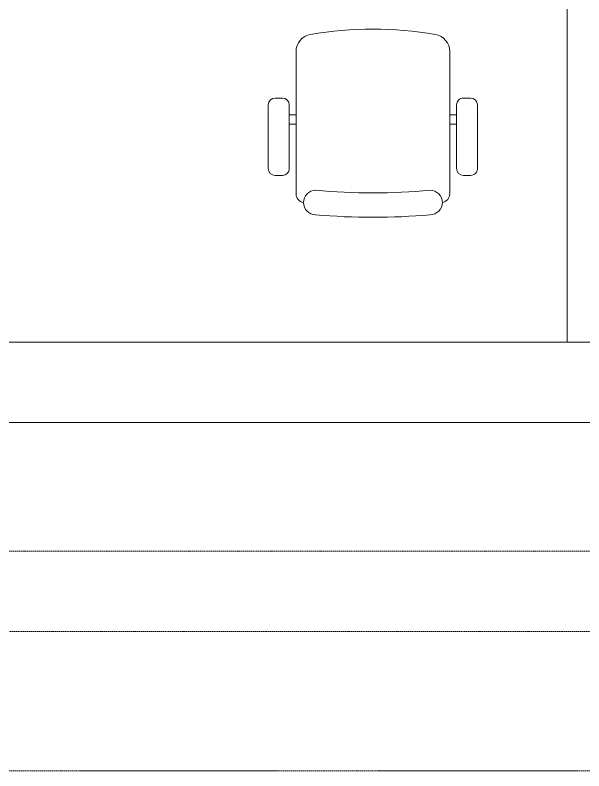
# Model space of a CAD drawing. Header units: millimetres. Extents: x -2143172 to 5255, y -610845 to 279739.
# Drawn here: x -1238075 to -1236443, y -33765 to -31596 of the extents above; entities that cross this region are included whole.
import ezdxf

# ---------------------------------------------------------------- set-up
doc = ezdxf.new("R2010")
doc.units = ezdxf.units.MM
doc.header["$LTSCALE"] = 30
doc.linetypes.add('HIDDEN', pattern=[9.525, 6.35, -3.175])
doc.linetypes.add('HIDDEN2', pattern=[0.1875, 0.125, -0.0625])
doc.layers.get('0').update_dxf_attribs({"lineweight": 5})
for name, color, linetype, lineweight in [('LOADING', 163, 'Continuous', 5), ('NEW', 1, 'Continuous', 5), ('NEW Wall', 166, 'Continuous', 5), ('Proj', 7, 'HIDDEN2', 5), ('Walls', 32, 'Continuous', 5)]:
    doc.layers.add(name, color=color, linetype=linetype, lineweight=lineweight)

# ---------------------------------------------------------------- blocks, each defined once
blk = doc.blocks.new('*X39')
at = {"color": 0}
for p, q in [((5, 3), (5, 3)), ((5, 3), (5, 3)), ((5, 3), (5, 3)), ((5, 3), (5, 3)), ((5, 3), (5, 3)), ((5, 3), (5, 3)), ((5, 3), (5, 3)), ((5, 3), (5, 3)), ((5, 3), (5, 3)), ((5, 3), (5, 3)), ((5, 3), (5, 3)), ((5, 3), (5, 3)), ((5, 3), (5, 3)), ((5, 3), (5, 3)), ((5, 3), (5, 3)), ((5, 3), (5, 3)), ((5, 3), (5, 3)), ((5, 3), (5, 3)), ((5, 3), (5, 3)), ((5, 3), (5, 3)), ((5, 3), (5, 3)), ((5, 3), (5, 3)), ((5, 3), (5, 3)), ((5, 3), (5, 3)), ((5, 3), (5, 3)), ((5, 3), (5, 3)), ((5, 3), (5, 3)), ((5, 3), (5, 3)), ((5, 3), (5, 3)), ((5, 3), (5, 3)), ((5, 3), (5, 3)), ((5, 3), (5, 3)), ((5, 3), (5, 3)), ((5, 3), (5, 3)), ((5, 3), (5, 3)), ((5, 3), (5, 3)), ((5, 3), (5, 3)), ((5, 3), (5, 3)), ((5, 3), (5, 3)), ((5, 3), (5, 3)), ((5, 3), (5, 3)), ((5, 3), (5, 3)), ((5, 3), (5, 3)), ((5, 3), (5, 3)), ((5, 3), (5, 3)), ((5, 3), (5, 3)), ((5, 3), (5, 3)), ((5, 3), (5, 3)), ((5, 3), (5, 3)), ((5, 3), (5, 3)), ((5, 3), (5, 3)), ((5, 3), (5, 3)), ((5, 3), (5, 3)), ((5, 3), (5, 3)), ((5, 3), (5, 3)), ((5, 3), (5, 3)), ((5, 3), (5, 3)), ((5, 3), (5, 3)), ((5, 3), (5, 3)), ((5, 3), (5, 3)), ((5, 3), (5, 3)), ((5, 3), (5, 3)), ((5, 3), (5, 3)), ((5, 3), (5, 3)), ((5, 3), (5, 3)), ((5, 3), (5, 3)), ((6, 3), (5, 3)), ((5, 3), (5, 3)), ((6, 3), (5, 3)), ((5, 3), (5, 3)), ((6, 3), (5, 3)), ((5, 3), (5, 3)), ((6, 3), (5, 3)), ((5, 3), (5, 3)), ((5, 3), (5, 3)), ((5, 3), (5, 3)), ((5, 3), (5, 3)), ((5, 3), (5, 3)), ((5, 3), (5, 3)), ((5, 3), (5, 3)), ((5, 3), (5, 3)), ((5, 3), (5, 3)), ((5, 3), (5, 3)), ((5, 3), (5, 3)), ((5, 3), (5, 3)), ((5, 3), (5, 3)), ((5, 3), (5, 3)), ((5, 3), (5, 3)), ((5, 3), (5, 3)), ((5, 3), (5, 3)), ((5, 3), (5, 3)), ((5, 3), (5, 3)), ((5, 3), (5, 3)), ((5, 3), (5, 3)), ((5, 3), (5, 3)), ((5, 3), (5, 3)), ((6, 3), (6, 3)), ((6, 3), (6, 3)), ((6, 3), (6, 3)), ((6, 3), (6, 3)), ((6, 3), (6, 3)), ((6, 3), (6, 3)), ((6, 3), (6, 3)), ((6, 3), (6, 3)), ((6, 3), (6, 3)), ((6, 3), (6, 3)), ((6, 3), (6, 3)), ((6, 3), (6, 3)), ((6, 3), (6, 3)), ((6, 3), (6, 3)), ((6, 3), (6, 3)), ((6, 3), (6, 3)), ((6, 3), (6, 3)), ((6, 3), (6, 3)), ((6, 3), (6, 3)), ((6, 3), (6, 3)), ((6, 3), (6, 3)), ((6, 3), (6, 3)), ((6, 3), (6, 3)), ((6, 3), (6, 3)), ((6, 3), (6, 3)), ((6, 3), (6, 3)), ((6, 3), (6, 3)), ((6, 3), (6, 3)), ((6, 3), (6, 3)), ((6, 3), (6, 3)), ((6, 3), (6, 3)), ((6, 3), (6, 3)), ((6, 3), (6, 3)), ((6, 3), (6, 3)), ((6, 3), (6, 3)), ((6, 3), (6, 3)), ((6, 3), (6, 3)), ((6, 3), (6, 3)), ((6, 3), (6, 3)), ((6, 3), (6, 3)), ((6, 3), (6, 3)), ((6, 3), (6, 3)), ((6, 3), (6, 3)), ((6, 3), (6, 3)), ((6, 3), (6, 3)), ((6, 3), (6, 3)), ((6, 3), (6, 3)), ((6, 3), (6, 3)), ((6, 3), (6, 3)), ((6, 3), (6, 3)), ((6, 3), (6, 3)), ((6, 3), (6, 3)), ((6, 3), (6, 3)), ((6, 3), (6, 3)), ((6, 3), (6, 3)), ((6, 3), (6, 3)), ((6, 3), (6, 3)), ((6, 3), (6, 3)), ((6, 3), (6, 3)), ((6, 3), (6, 3)), ((6, 3), (6, 3)), ((6, 3), (6, 3)), ((6, 3), (6, 3)), ((6, 3), (6, 3)), ((6, 3), (6, 3)), ((6, 3), (6, 3)), ((6, 3), (6, 3)), ((6, 3), (6, 3)), ((6, 3), (6, 3)), ((6, 3), (6, 3)), ((6, 3), (6, 3)), ((6, 3), (6, 3)), ((6, 3), (6, 3)), ((6, 3), (6, 3)), ((6, 3), (6, 3)), ((6, 3), (6, 3)), ((6, 3), (6, 3)), ((6, 3), (6, 3)), ((6, 3), (6, 3)), ((6, 3), (6, 3)), ((6, 3), (6, 3)), ((6, 3), (6, 3)), ((6, 3), (6, 3)), ((6, 3), (6, 3)), ((6, 3), (6, 3)), ((6, 3), (6, 3)), ((6, 3), (6, 3)), ((6, 3), (6, 3)), ((6, 3), (6, 3)), ((6, 3), (6, 3)), ((6, 3), (6, 3)), ((6, 3), (6, 3)), ((6, 3), (6, 3)), ((6, 3), (6, 3)), ((6, 3), (6, 3)), ((6, 3), (6, 3)), ((6, 3), (6, 3)), ((6, 3), (6, 3)), ((6, 3), (6, 3)), ((6, 3), (6, 3)), ((6, 3), (6, 3)), ((6, 3), (6, 3)), ((6, 3), (6, 3)), ((6, 3), (6, 3)), ((6, 3), (6, 3)), ((6, 3), (6, 3)), ((6, 3), (6, 3)), ((6, 3), (6, 3)), ((6, 3), (6, 3)), ((6, 3), (6, 3)), ((6, 3), (6, 3)), ((6, 3), (6, 3)), ((6, 3), (6, 3)), ((6, 3), (6, 3)), ((6, 3), (6, 3)), ((6, 3), (6, 3)), ((6, 3), (6, 3)), ((6, 3), (6, 3)), ((6, 3), (6, 3)), ((6, 3), (6, 3)), ((6, 3), (6, 3)), ((6, 3), (6, 3)), ((6, 3), (6, 3)), ((6, 3), (6, 3)), ((6, 3), (6, 3)), ((6, 3), (6, 3)), ((6, 3), (6, 3)), ((6, 3), (6, 3)), ((6, 3), (6, 3)), ((6, 3), (6, 3)), ((6, 3), (6, 3)), ((6, 3), (6, 3)), ((6, 3), (6, 3)), ((6, 3), (6, 3)), ((6, 3), (6, 3)), ((6, 3), (6, 3)), ((6, 3), (6, 3)), ((6, 3), (6, 3)), ((6, 3), (6, 3)), ((6, 3), (6, 3)), ((6, 3), (6, 3)), ((6, 3), (6, 3)), ((6, 3), (6, 3)), ((6, 3), (6, 3)), ((6, 3), (6, 3)), ((6, 3), (6, 3)), ((6, 3), (6, 3)), ((6, 3), (6, 3)), ((6, 3), (6, 3)), ((6, 3), (6, 3)), ((6, 3), (6, 3)), ((6, 3), (6, 3)), ((6, 3), (6, 3)), ((6, 3), (6, 3)), ((6, 3), (6, 3)), ((6, 3), (6, 3)), ((6, 3), (6, 3)), ((6, 3), (6, 3)), ((6, 3), (6, 3)), ((6, 3), (6, 3)), ((6, 3), (6, 3)), ((6, 3), (6, 3)), ((6, 3), (6, 3)), ((6, 3), (6, 3)), ((6, 3), (6, 3)), ((6, 3), (6, 3)), ((6, 3), (6, 3)), ((6, 3), (6, 3)), ((6, 3), (6, 3)), ((6, 3), (6, 3)), ((6, 3), (6, 3)), ((6, 3), (6, 3)), ((6, 3), (6, 3)), ((6, 3), (6, 3)), ((6, 3), (6, 3)), ((6, 3), (6, 3)), ((6, 3), (6, 3)), ((6, 3), (6, 3)), ((6, 3), (6, 3)), ((6, 3), (6, 3)), ((6, 3), (6, 3)), ((6, 3), (6, 3)), ((6, 3), (6, 3)), ((6, 3), (6, 3)), ((6, 3), (6, 3)), ((6, 3), (6, 3)), ((6, 3), (6, 3)), ((6, 3), (6, 3)), ((6, 3), (6, 3)), ((6, 3), (6, 3)), ((6, 3), (6, 3)), ((6, 3), (6, 3)), ((6, 3), (6, 3)), ((6, 3), (6, 3)), ((6, 3), (6, 3)), ((6, 3), (6, 3)), ((6, 3), (6, 3)), ((6, 3), (6, 3)), ((6, 3), (6, 3)), ((6, 3), (6, 3)), ((6, 3), (6, 3)), ((6, 3), (6, 3)), ((6, 3), (6, 3)), ((6, 3), (6, 3)), ((6, 3), (5, 3)), ((6, 3), (5, 3)), ((6, 3), (5, 3)), ((6, 3), (5, 3)), ((6, 3), (5, 3)), ((6, 3), (6, 3)), ((6, 3), (6, 3)), ((6, 3), (6, 3)), ((6, 3), (6, 3)), ((6, 3), (6, 3)), ((6, 3), (6, 3)), ((6, 3), (6, 3)), ((6, 3), (6, 3)), ((6, 3), (6, 3)), ((6, 3), (6, 3)), ((6, 3), (6, 3)), ((6, 3), (6, 3)), ((6, 3), (6, 3)), ((6, 3), (6, 3)), ((6, 3), (6, 3)), ((6, 3), (6, 3)), ((6, 3), (6, 3)), ((6, 3), (6, 3)), ((6, 3), (6, 3)), ((6, 3), (6, 3)), ((6, 3), (6, 3)), ((6, 3), (6, 3)), ((6, 3), (6, 3)), ((6, 3), (6, 3)), ((6, 3), (6, 3)), ((6, 3), (6, 3)), ((6, 3), (6, 3)), ((6, 3), (6, 3)), ((6, 3), (6, 3)), ((6, 3), (6, 3)), ((6, 3), (6, 3)), ((6, 3), (6, 3)), ((6, 3), (6, 3)), ((6, 3), (6, 3)), ((6, 3), (6, 3)), ((6, 3), (6, 3)), ((6, 3), (6, 3)), ((6, 3), (6, 3)), ((6, 3), (6, 3)), ((6, 3), (6, 3)), ((6, 3), (6, 3)), ((6, 3), (6, 3)), ((6, 3), (6, 3)), ((6, 3), (6, 3)), ((6, 3), (6, 3)), ((6, 3), (6, 3)), ((6, 3), (6, 3)), ((6, 3), (6, 3)), ((6, 3), (6, 3)), ((6, 3), (6, 3)), ((6, 3), (6, 3)), ((6, 3), (6, 3)), ((6, 3), (6, 3)), ((6, 3), (6, 3)), ((6, 3), (6, 3)), ((6, 3), (6, 3)), ((6, 3), (6, 3)), ((6, 3), (6, 3)), ((6, 3), (6, 3)), ((6, 3), (6, 3)), ((6, 3), (6, 3)), ((6, 3), (6, 3)), ((6, 3), (6, 3)), ((6, 3), (6, 3)), ((6, 3), (6, 3)), ((6, 3), (6, 3)), ((6, 3), (6, 3)), ((6, 3), (6, 3)), ((6, 3), (6, 3)), ((6, 3), (6, 3)), ((6, 3), (6, 3)), ((6, 3), (6, 3)), ((6, 3), (6, 3)), ((6, 3), (6, 3)), ((6, 3), (6, 3)), ((6, 3), (6, 3)), ((6, 3), (6, 3)), ((6, 3), (6, 3)), ((6, 3), (6, 3)), ((6, 3), (6, 3)), ((6, 3), (6, 3)), ((6, 3), (6, 3)), ((6, 3), (6, 3)), ((6, 3), (6, 3)), ((6, 3), (6, 3)), ((6, 3), (6, 3)), ((6, 3), (6, 3)), ((6, 3), (6, 3)), ((6, 3), (6, 3)), ((6, 3), (6, 3)), ((6, 3), (6, 3)), ((6, 3), (6, 3)), ((6, 3), (6, 3)), ((6, 3), (6, 3)), ((6, 3), (6, 3)), ((6, 3), (6, 3)), ((6, 3), (6, 3)), ((6, 3), (6, 3)), ((6, 3), (6, 3)), ((6, 3), (6, 3)), ((6, 3), (6, 3)), ((6, 3), (6, 3)), ((6, 3), (6, 3)), ((6, 3), (6, 3)), ((6, 3), (6, 3)), ((6, 3), (6, 3)), ((6, 3), (6, 3)), ((6, 3), (6, 3)), ((6, 3), (6, 3)), ((6, 3), (6, 3)), ((6, 3), (6, 3)), ((6, 3), (6, 3)), ((6, 3), (6, 3)), ((6, 3), (6, 3)), ((6, 3), (6, 3)), ((6, 3), (6, 3)), ((6, 3), (6, 3)), ((6, 3), (6, 3)), ((6, 3), (6, 3)), ((6, 3), (6, 3)), ((6, 3), (6, 3)), ((6, 3), (6, 3)), ((6, 3), (6, 3)), ((6, 3), (6, 3)), ((6, 3), (6, 3)), ((6, 3), (6, 3)), ((6, 3), (6, 3)), ((6, 3), (6, 3)), ((6, 3), (6, 3)), ((6, 3), (6, 3)), ((6, 3), (6, 3)), ((6, 3), (6, 3)), ((6, 3), (6, 3)), ((6, 3), (6, 3)), ((6, 3), (6, 3)), ((6, 3), (6, 3)), ((6, 3), (6, 3)), ((6, 3), (6, 3)), ((6, 3), (6, 3)), ((6, 3), (6, 3)), ((6, 3), (6, 3)), ((6, 3), (6, 3)), ((6, 3), (6, 3)), ((6, 3), (6, 3)), ((6, 3), (6, 3)), ((6, 3), (6, 3)), ((6, 3), (6, 3)), ((6, 3), (6, 3)), ((6, 3), (6, 3)), ((6, 3), (6, 3)), ((6, 3), (6, 3)), ((6, 3), (6, 3)), ((6, 3), (6, 3)), ((6, 3), (6, 3)), ((6, 3), (6, 3)), ((6, 3), (6, 3)), ((6, 3), (6, 3)), ((6, 3), (6, 3)), ((6, 3), (6, 3)), ((6, 3), (6, 3)), ((6, 3), (6, 3)), ((6, 3), (6, 3)), ((6, 3), (6, 3)), ((6, 3), (6, 3)), ((6, 3), (6, 3)), ((6, 3), (6, 3)), ((6, 3), (6, 3)), ((6, 3), (6, 3)), ((6, 3), (6, 3)), ((6, 3), (6, 3)), ((6, 3), (6, 3)), ((6, 3), (6, 3)), ((6, 3), (6, 3)), ((6, 3), (6, 3)), ((6, 3), (6, 3)), ((6, 3), (6, 3)), ((6, 3), (6, 3)), ((6, 3), (6, 3)), ((6, 3), (6, 3)), ((6, 3), (6, 3)), ((6, 3), (6, 3)), ((6, 3), (6, 3)), ((6, 3), (6, 3)), ((6, 3), (6, 3)), ((6, 3), (6, 3)), ((6, 3), (6, 3)), ((6, 3), (6, 3)), ((6, 3), (6, 3)), ((6, 3), (6, 3)), ((6, 3), (6, 3)), ((6, 3), (6, 3)), ((6, 3), (6, 3)), ((6, 3), (6, 3)), ((6, 3), (6, 3)), ((6, 3), (6, 3)), ((6, 3), (6, 3)), ((6, 3), (6, 3)), ((6, 3), (6, 3)), ((6, 3), (6, 3)), ((6, 3), (6, 3)), ((6, 3), (6, 3)), ((6, 3), (6, 3)), ((6, 3), (6, 3)), ((6, 3), (6, 3)), ((6, 3), (6, 3)), ((6, 3), (6, 3)), ((6, 3), (6, 3)), ((6, 3), (6, 3)), ((6, 3), (6, 3)), ((6, 3), (6, 3)), ((6, 3), (6, 3)), ((6, 3), (6, 3)), ((6, 3), (6, 3)), ((6, 3), (6, 3)), ((6, 3), (6, 3)), ((6, 3), (6, 3)), ((6, 3), (6, 3)), ((6, 3), (6, 3)), ((6, 3), (6, 3)), ((6, 3), (6, 3)), ((6, 3), (6, 3)), ((6, 3), (6, 3)), ((6, 3), (6, 3)), ((6, 3), (6, 3)), ((6, 3), (6, 3)), ((6, 3), (6, 3)), ((6, 3), (6, 3)), ((6, 3), (6, 3)), ((6, 3), (6, 3)), ((6, 3), (6, 3)), ((6, 3), (6, 3)), ((6, 3), (6, 3)), ((6, 3), (6, 3)), ((6, 3), (6, 3)), ((6, 3), (6, 3)), ((6, 3), (6, 3)), ((6, 3), (6, 3)), ((6, 3), (6, 3)), ((6, 3), (6, 3)), ((6, 3), (6, 3)), ((6, 3), (6, 3)), ((6, 3), (6, 3)), ((6, 3), (6, 3)), ((6, 3), (6, 3)), ((6, 3), (6, 3)), ((6, 3), (6, 3)), ((6, 3), (6, 3)), ((6, 3), (6, 3)), ((6, 3), (6, 3)), ((6, 3), (6, 3)), ((6, 3), (6, 3)), ((6, 3), (6, 3)), ((6, 3), (6, 3)), ((6, 3), (6, 3)), ((6, 3), (6, 3)), ((6, 3), (6, 3)), ((6, 3), (6, 3)), ((6, 3), (6, 3)), ((6, 3), (6, 3)), ((6, 3), (6, 3)), ((6, 3), (6, 3)), ((6, 3), (6, 3)), ((6, 3), (6, 3)), ((6, 3), (6, 3)), ((6, 3), (6, 3)), ((6, 3), (6, 3)), ((6, 3), (6, 3)), ((6, 3), (6, 3)), ((6, 3), (6, 3)), ((6, 3), (6, 3)), ((6, 3), (6, 3)), ((6, 3), (6, 3)), ((6, 3), (6, 3)), ((6, 3), (6, 3)), ((6, 3), (6, 3)), ((6, 3), (6, 3)), ((6, 3), (6, 3)), ((6, 3), (6, 3)), ((6, 3), (6, 3)), ((6, 3), (6, 3)), ((6, 3), (6, 3)), ((6, 3), (6, 3)), ((6, 3), (6, 3)), ((6, 3), (6, 3)), ((6, 3), (6, 3)), ((6, 3), (6, 3)), ((6, 3), (6, 3)), ((6, 3), (6, 3)), ((6, 3), (6, 3)), ((6, 3), (6, 3)), ((6, 3), (6, 3)), ((6, 3), (6, 3)), ((6, 3), (6, 3)), ((6, 3), (6, 3)), ((6, 3), (6, 3)), ((6, 3), (6, 3)), ((6, 3), (6, 3)), ((6, 3), (6, 3)), ((6, 3), (6, 3)), ((6, 3), (6, 3)), ((6, 3), (6, 3)), ((6, 3), (6, 3)), ((6, 3), (6, 3)), ((6, 3), (6, 3)), ((6, 3), (6, 3)), ((6, 3), (6, 3)), ((6, 3), (6, 3)), ((6, 3), (6, 3)), ((6, 3), (6, 3)), ((6, 3), (6, 3)), ((6, 3), (6, 3)), ((6, 3), (6, 3)), ((6, 3), (6, 3)), ((6, 3), (6, 3)), ((6, 3), (6, 3)), ((6, 3), (6, 3)), ((6, 3), (6, 3))]:
    blk.add_line(p, q, dxfattribs=at)
blk = doc.blocks.new('*X40')
at = {"color": 0}
for p, q in [((13, 1), (13, 1)), ((13, 1), (13, 1)), ((13, 1), (13, 1)), ((13, 1), (13, 1)), ((13, 1), (13, 1)), ((13, 1), (13, 1)), ((13, 1), (13, 1)), ((13, 1), (13, 1)), ((13, 1), (13, 1)), ((13, 1), (13, 1)), ((13, 1), (13, 1)), ((13, 1), (13, 1)), ((13, 1), (13, 1)), ((13, 1), (13, 1)), ((13, 1), (13, 1)), ((13, 1), (14, 1)), ((13, 1), (14, 1)), ((13, 1), (14, 1)), ((13, 1), (13, 1)), ((13, 1), (13, 1)), ((13, 1), (13, 1)), ((13, 1), (13, 1)), ((13, 1), (13, 1)), ((13, 1), (13, 1)), ((13, 1), (13, 1)), ((13, 1), (13, 1)), ((13, 1), (13, 1)), ((13, 1), (13, 1)), ((13, 1), (13, 1)), ((13, 1), (13, 1)), ((13, 1), (13, 1)), ((13, 1), (13, 1)), ((13, 1), (13, 1)), ((13, 1), (13, 1)), ((13, 1), (13, 1)), ((13, 1), (13, 1)), ((13, 1), (13, 1)), ((13, 1), (13, 1)), ((13, 1), (13, 1)), ((13, 1), (13, 1)), ((13, 1), (13, 1)), ((13, 1), (13, 1)), ((13, 1), (13, 1)), ((13, 1), (13, 1)), ((13, 1), (13, 1)), ((13, 1), (13, 1)), ((13, 1), (13, 1)), ((13, 1), (13, 1)), ((13, 1), (13, 1)), ((13, 1), (13, 1)), ((13, 1), (13, 1)), ((13, 1), (13, 1)), ((13, 1), (13, 1)), ((13, 1), (13, 1)), ((13, 1), (13, 1)), ((13, 1), (13, 1)), ((13, 1), (13, 1)), ((13, 1), (13, 1)), ((13, 1), (13, 1)), ((13, 1), (13, 1)), ((13, 1), (13, 1)), ((13, 1), (13, 1)), ((13, 1), (13, 1)), ((13, 1), (13, 1)), ((13, 1), (13, 1)), ((13, 1), (13, 1)), ((13, 1), (13, 1)), ((13, 1), (13, 1)), ((13, 1), (13, 1)), ((13, 1), (13, 1)), ((13, 1), (13, 1)), ((13, 1), (13, 1)), ((13, 1), (13, 1)), ((13, 1), (13, 1)), ((13, 1), (13, 1)), ((13, 1), (13, 1)), ((13, 1), (13, 1)), ((13, 1), (13, 1)), ((13, 1), (13, 1)), ((13, 1), (13, 1)), ((13, 1), (13, 1)), ((13, 1), (13, 1)), ((13, 1), (13, 1)), ((13, 1), (13, 1)), ((13, 1), (13, 1)), ((13, 1), (13, 1)), ((13, 1), (13, 1)), ((13, 1), (13, 1)), ((13, 1), (13, 1)), ((13, 1), (13, 1)), ((13, 1), (13, 1)), ((13, 1), (13, 1)), ((13, 1), (13, 1)), ((13, 1), (13, 1)), ((13, 1), (13, 1)), ((13, 1), (13, 1)), ((13, 1), (13, 1)), ((13, 1), (13, 1)), ((13, 1), (13, 1)), ((13, 1), (13, 1)), ((13, 1), (13, 1)), ((13, 1), (13, 1)), ((13, 1), (13, 1)), ((13, 1), (13, 1)), ((13, 1), (13, 1)), ((13, 1), (13, 1)), ((13, 1), (13, 1)), ((13, 1), (13, 1)), ((13, 1), (13, 1)), ((13, 1), (13, 1)), ((13, 1), (13, 1)), ((13, 1), (13, 1)), ((13, 1), (13, 1)), ((13, 1), (13, 1)), ((13, 1), (13, 1)), ((13, 1), (13, 1)), ((13, 1), (13, 1)), ((13, 1), (13, 1)), ((13, 1), (13, 1)), ((13, 1), (13, 1)), ((13, 1), (13, 1)), ((13, 1), (13, 1)), ((13, 1), (13, 1)), ((13, 1), (14, 1)), ((13, 0), (13, 0)), ((13, 0), (13, 0)), ((13, 0), (13, 0)), ((13, 0), (13, 0)), ((13, 0), (13, 0)), ((13, 0), (13, 0)), ((13, 0), (13, 0)), ((13, 0), (13, 0)), ((13, 0), (13, 0)), ((13, 0), (13, 0)), ((13, 0), (13, 0)), ((13, 0), (13, 0)), ((13, 0), (13, 0)), ((13, 0), (13, 0)), ((13, 0), (13, 0)), ((13, 0), (13, 0)), ((13, 0), (13, 0)), ((13, 0), (13, 0)), ((13, 0), (13, 0)), ((13, 0), (13, 0)), ((13, 0), (13, 0)), ((13, 0), (13, 0)), ((13, 0), (13, 0)), ((13, 0), (13, 0)), ((13, 0), (13, 0)), ((13, 0), (13, 0)), ((13, 0), (13, 0)), ((13, 0), (13, 0)), ((13, 0), (13, 0)), ((13, 0), (13, 0)), ((13, 0), (13, 0)), ((13, 0), (13, 0)), ((13, 0), (13, 0)), ((13, 0), (13, 0)), ((13, 0), (13, 0)), ((13, 0), (13, 0)), ((13, 0), (13, 0)), ((13, 0), (13, 0)), ((13, 0), (13, 0)), ((13, 0), (13, 0)), ((13, 0), (13, 0)), ((13, 0), (13, 0)), ((13, 0), (13, 0)), ((13, 0), (13, 0)), ((13, 0), (13, 0)), ((13, 0), (13, 0)), ((13, 0), (13, 0)), ((13, 0), (13, 0)), ((13, 0), (14, 0)), ((13, 0), (14, 0)), ((13, 0), (13, 0)), ((13, 0), (14, 0)), ((14, 1), (14, 1)), ((14, 1), (14, 1)), ((14, 1), (14, 1)), ((14, 1), (14, 1)), ((14, 1), (14, 1)), ((14, 1), (14, 1)), ((14, 1), (14, 1)), ((14, 1), (14, 1)), ((14, 1), (14, 1)), ((14, 1), (14, 1)), ((14, 1), (14, 1)), ((14, 1), (14, 1)), ((14, 1), (14, 1)), ((14, 1), (14, 1)), ((14, 1), (14, 1)), ((14, 1), (14, 1)), ((14, 1), (14, 1)), ((14, 1), (14, 1)), ((14, 1), (14, 1)), ((14, 1), (14, 1)), ((14, 1), (14, 1)), ((14, 1), (14, 1)), ((14, 1), (14, 1)), ((14, 1), (14, 1)), ((14, 1), (14, 1)), ((14, 1), (14, 1)), ((14, 1), (14, 1)), ((14, 1), (14, 1)), ((14, 1), (14, 1)), ((14, 1), (14, 1)), ((14, 1), (14, 1)), ((14, 1), (14, 1)), ((14, 1), (14, 1)), ((14, 1), (14, 1)), ((14, 1), (14, 1)), ((14, 1), (14, 1)), ((14, 1), (14, 1)), ((14, 1), (14, 1)), ((14, 1), (14, 1)), ((14, 1), (14, 1)), ((14, 1), (14, 1)), ((14, 1), (14, 1)), ((14, 1), (14, 1)), ((14, 1), (14, 1)), ((14, 1), (14, 1)), ((14, 1), (14, 1)), ((14, 1), (14, 1)), ((14, 1), (14, 1)), ((14, 1), (14, 1)), ((14, 1), (14, 1)), ((14, 1), (14, 1)), ((14, 1), (14, 1)), ((14, 1), (14, 1)), ((14, 1), (14, 1)), ((14, 1), (14, 1)), ((14, 1), (14, 1)), ((14, 1), (14, 1)), ((14, 1), (14, 1)), ((14, 1), (14, 1)), ((14, 1), (14, 1)), ((14, 1), (14, 1)), ((14, 1), (14, 1)), ((14, 1), (14, 1)), ((14, 1), (14, 1)), ((14, 1), (14, 1)), ((14, 1), (14, 1)), ((14, 1), (14, 1)), ((14, 1), (14, 1)), ((14, 1), (14, 1)), ((14, 1), (14, 1)), ((14, 1), (14, 1)), ((14, 1), (14, 1)), ((14, 1), (14, 1)), ((14, 1), (14, 1)), ((14, 1), (14, 1)), ((14, 1), (14, 1)), ((14, 1), (14, 1)), ((14, 1), (14, 1)), ((14, 1), (14, 1)), ((14, 1), (14, 1)), ((14, 1), (14, 1)), ((14, 1), (14, 1)), ((14, 1), (14, 1)), ((14, 1), (14, 1)), ((14, 1), (14, 1)), ((14, 1), (14, 1)), ((14, 1), (14, 1)), ((14, 1), (14, 1)), ((14, 1), (14, 1)), ((14, 1), (14, 1)), ((14, 1), (14, 1)), ((14, 1), (14, 1)), ((14, 1), (14, 1)), ((14, 1), (14, 1)), ((14, 0), (14, 0)), ((14, 0), (14, 0)), ((14, 0), (14, 0)), ((14, 0), (14, 0)), ((14, 0), (14, 0)), ((14, 0), (14, 0)), ((14, 0), (14, 0)), ((14, 0), (14, 0)), ((14, 0), (14, 0)), ((14, 0), (14, 0)), ((14, 0), (14, 0)), ((14, 0), (14, 0)), ((14, 0), (14, 0)), ((14, 0), (14, 0)), ((14, 0), (14, 0)), ((14, 0), (14, 0)), ((14, 0), (14, 0)), ((14, 0), (14, 0)), ((14, 0), (14, 0)), ((14, 0), (14, 0)), ((14, 0), (14, 0)), ((14, 0), (14, 0)), ((14, 0), (14, 0)), ((14, 0), (14, 0)), ((14, 0), (14, 0)), ((14, 0), (14, 0)), ((14, 0), (14, 0)), ((14, 0), (14, 0)), ((14, 0), (14, 0)), ((14, 0), (14, 0)), ((14, 0), (14, 0)), ((14, 0), (14, 0)), ((14, 0), (14, 0)), ((14, 0), (14, 0)), ((14, 0), (14, 0)), ((14, 0), (14, 0)), ((14, 0), (14, 0)), ((14, 0), (14, 0)), ((14, 0), (14, 0)), ((14, 0), (14, 0)), ((14, 0), (14, 0)), ((14, 0), (14, 0)), ((14, 0), (14, 0)), ((14, 0), (14, 0)), ((14, 0), (14, 0)), ((14, 0), (14, 0)), ((14, 0), (14, 0)), ((14, 0), (14, 0)), ((13, 0), (13, 0)), ((13, 0), (14, 0)), ((13, 0), (13, 0)), ((13, 0), (14, 0)), ((13, 0), (13, 0)), ((13, 0), (14, 0)), ((13, 0), (13, 0)), ((13, 0), (13, 0)), ((13, 0), (13, 0)), ((13, 0), (13, 0)), ((13, 0), (14, 0)), ((13, 0), (13, 0)), ((13, 0), (14, 0)), ((13, 0), (13, 0)), ((13, 0), (14, 0)), ((13, 0), (13, 0)), ((13, 0), (14, 0)), ((13, 0), (13, 0)), ((13, 0), (14, 0)), ((13, 0), (13, 0)), ((13, 0), (14, 0)), ((13, 0), (13, 0)), ((13, 0), (14, 0)), ((13, 0), (13, 0)), ((13, 0), (13, 0)), ((13, 0), (13, 0)), ((13, 0), (14, 0)), ((13, 0), (13, 0)), ((13, 0), (14, 0)), ((13, 0), (13, 0)), ((13, 0), (14, 0)), ((13, 0), (13, 0)), ((13, 0), (14, 0)), ((13, 0), (13, 0)), ((13, 0), (13, 0)), ((13, 0), (13, 0)), ((13, 0), (13, 0)), ((13, 0), (13, 0)), ((13, 0), (13, 0)), ((13, 0), (13, 0)), ((13, 0), (13, 0)), ((13, 0), (13, 0)), ((13, 0), (13, 0)), ((13, 0), (13, 0)), ((13, 0), (13, 0)), ((13, 0), (13, 0)), ((13, 0), (13, 0)), ((13, 0), (13, 0)), ((13, 0), (13, 0)), ((13, 0), (13, 0)), ((13, 0), (13, 0)), ((13, 0), (13, 0)), ((13, 0), (13, 0)), ((13, 0), (13, 0)), ((13, 0), (13, 0)), ((13, 0), (13, 0)), ((13, 0), (13, 0)), ((13, 0), (13, 0)), ((13, 0), (13, 0)), ((13, 0), (13, 0)), ((13, 0), (13, 0)), ((13, 0), (13, 0)), ((13, 0), (13, 0)), ((13, 0), (13, 0)), ((13, -1), (13, -1)), ((13, -1), (13, -1)), ((13, -1), (13, -1)), ((13, -1), (13, -1)), ((13, -1), (13, -1)), ((13, -1), (14, -1)), ((13, -1), (13, -1)), ((14, 0), (14, 0)), ((14, 0), (14, 0)), ((14, 0), (14, 0)), ((14, 0), (14, 0)), ((14, 0), (14, 0)), ((14, 0), (14, 0)), ((14, 0), (14, 0)), ((14, 0), (14, 0)), ((14, 0), (14, 0)), ((14, 0), (14, 0)), ((14, 0), (14, 0)), ((14, 0), (14, 0)), ((14, 0), (14, 0)), ((14, 0), (14, 0)), ((14, 0), (14, 0)), ((13, 0), (14, 0)), ((14, 0), (14, 0)), ((14, 0), (14, 0)), ((14, 0), (14, 0)), ((14, 0), (14, 0)), ((14, 0), (14, 0)), ((14, 0), (14, 0)), ((14, 0), (14, 0)), ((14, 0), (14, 0)), ((14, 0), (14, 0)), ((14, 0), (14, 0)), ((14, 0), (14, 0)), ((14, 0), (14, 0)), ((14, 0), (14, 0)), ((14, 0), (14, 0)), ((14, 0), (14, 0)), ((14, 0), (14, 0)), ((14, 0), (14, 0)), ((14, 0), (14, 0)), ((14, 0), (14, 0)), ((14, 0), (14, 0)), ((14, 0), (14, 0)), ((14, 0), (14, 0)), ((14, 0), (14, 0)), ((14, 0), (14, 0)), ((14, 0), (14, 0)), ((14, 0), (14, 0)), ((14, 0), (14, 0)), ((14, 0), (14, 0)), ((14, 0), (14, 0)), ((14, 0), (14, 0)), ((14, 0), (14, 0)), ((14, 0), (14, 0)), ((14, 0), (14, 0)), ((14, 0), (14, 0)), ((14, -1), (14, -1)), ((14, -1), (14, -1)), ((14, -1), (14, -1)), ((14, -1), (14, -1)), ((14, -1), (14, -1))]:
    blk.add_line(p, q, dxfattribs=at)
blk = doc.blocks.new('GF21018-P')
at = {"color": 0}
for p, q in [((-0.2207, 0.4756), (-0.2207, 0.0675)), ((0.2205, 0.4756), (0.2205, 0.0675)), ((-0.2806, 0.3422), (-0.2598, 0.3422)), ((0.2596, 0.3422), (0.2804, 0.3422)), ((-0.3002, 0.3226), (-0.3002, 0.14)), ((-0.2402, 0.3226), (-0.2402, 0.14)), ((0.24, 0.3226), (0.24, 0.14)), ((0.3, 0.3226), (0.3, 0.14)), ((-0.2402, 0.2937), (-0.2207, 0.2937)), ((0.2205, 0.2937), (0.24, 0.2937)), ((-0.2402, 0.2671), (-0.2207, 0.2671)), ((0.2205, 0.2671), (0.24, 0.2671)), ((-0.2806, 0.1204), (-0.2598, 0.1204)), ((0.2596, 0.1204), (0.2804, 0.1204))]:
    blk.add_line(p, q, dxfattribs=at)
for points in [[(0.24, 0.2937), (0.24, 0.2937), (0.24, 0.2937), (0.24, 0.2937), (0.24, 0.2937), (0.24, 0.2937), (0.24, 0.2937), (0.24, 0.2937), (0.24, 0.2937), (0.24, 0.2937), (0.24, 0.2937), (0.24, 0.2937), (0.24, 0.2937), (0.24, 0.2937), (0.24, 0.2937), (0.24, 0.2937), (0.24, 0.2937), (0.24, 0.2937), (0.24, 0.2937), (0.24, 0.2937), (0.24, 0.2937), (0.24, 0.2937), (0.24, 0.2937), (0.24, 0.2937), (0.24, 0.2937), (0.24, 0.2937), (0.24, 0.2937), (0.24, 0.2937), (0.24, 0.2937), (0.24, 0.2937), (0.24, 0.2937), (0.24, 0.2937), (0.24, 0.2937), (0.24, 0.2937), (0.24, 0.2937), (0.24, 0.2937), (0.24, 0.2937), (0.24, 0.2937), (0.24, 0.2937), (0.24, 0.2937), (0.24, 0.2937), (0.24, 0.2937), (0.24, 0.2937), (0.24, 0.2937), (0.24, 0.2937), (0.24, 0.2937), (0.24, 0.2937), (0.24, 0.2937), (0.24, 0.2937), (0.24, 0.2937), (0.24, 0.2937), (0.24, 0.2937), (0.24, 0.2937), (0.24, 0.2937), (0.24, 0.2937), (0.24, 0.2937), (0.24, 0.2937), (0.24, 0.2937), (0.24, 0.2937), (0.24, 0.2937), (0.24, 0.2937), (0.24, 0.2937), (0.24, 0.2937), (0.24, 0.2937), (0.24, 0.2937), (0.24, 0.2937), (0.24, 0.2937), (0.24, 0.2937), (0.24, 0.2937), (0.24, 0.2937), (0.24, 0.2937), (0.24, 0.2937), (0.24, 0.2937), (0.24, 0.2937), (0.24, 0.2937), (0.24, 0.2937), (0.24, 0.2937), (0.24, 0.2937), (0.24, 0.2937), (0.24, 0.2937), (0.24, 0.2937), (0.24, 0.2937), (0.24, 0.2937), (0.24, 0.2937), (0.24, 0.2937), (0.24, 0.2937), (0.24, 0.2937), (0.24, 0.2937), (0.24, 0.2937), (0.24, 0.2937), (0.24, 0.2937), (0.24, 0.2937), (0.24, 0.2937), (0.24, 0.2937), (0.24, 0.2937), (0.24, 0.2937), (0.24, 0.2937), (0.24, 0.2937), (0.24, 0.2937), (0.24, 0.2937), (0.24, 0.2937), (0.24, 0.2937), (0.24, 0.2937), (0.24, 0.2937), (0.24, 0.2937), (0.24, 0.2937), (0.24, 0.2937), (0.24, 0.2937), (0.24, 0.2937), (0.24, 0.2937), (0.24, 0.2937), (0.24, 0.2937), (0.24, 0.2937), (0.24, 0.2937), (0.24, 0.2937), (0.24, 0.2937), (0.24, 0.2937), (0.24, 0.2937), (0.24, 0.2937), (0.24, 0.2937), (0.24, 0.2937), (0.24, 0.2937), (0.24, 0.2937), (0.24, 0.2937), (0.24, 0.2937), (0.24, 0.2937), (0.24, 0.2937), (0.24, 0.2937), (0.24, 0.2937), (0.24, 0.2937), (0.24, 0.2937), (0.24, 0.2937), (0.24, 0.2937), (0.24, 0.2937), (0.24, 0.2937), (0.24, 0.2937), (0.24, 0.2937), (0.24, 0.2937), (0.24, 0.2937), (0.24, 0.2937), (0.24, 0.2937), (0.24, 0.2937), (0.24, 0.2937), (0.24, 0.2937), (0.24, 0.2937), (0.24, 0.2937), (0.24, 0.2937), (0.24, 0.2937), (0.24, 0.2937), (0.24, 0.2937), (0.24, 0.2937), (0.24, 0.2937), (0.24, 0.2937), (0.24, 0.2937), (0.24, 0.2937), (0.24, 0.2937), (0.24, 0.2937), (0.24, 0.2937), (0.24, 0.2937), (0.24, 0.2937), (0.24, 0.2937), (0.24, 0.2937), (0.24, 0.2937), (0.24, 0.2937), (0.24, 0.2937), (0.24, 0.2937), (0.24, 0.2937), (0.24, 0.2937), (0.24, 0.2937), (0.24, 0.2937), (0.24, 0.2937), (0.24, 0.2937), (0.24, 0.2937), (0.24, 0.2937), (0.24, 0.2937), (0.24, 0.2937), (0.24, 0.2937), (0.24, 0.2937), (0.24, 0.2937), (0.24, 0.2937), (0.24, 0.2937), (0.24, 0.2937), (0.24, 0.2937), (0.24, 0.2937), (0.24, 0.2937), (0.24, 0.2937), (0.24, 0.2937), (0.24, 0.2937), (0.24, 0.2937), (0.24, 0.2937), (0.24, 0.2937), (0.24, 0.2937), (0.24, 0.2937), (0.24, 0.2937), (0.24, 0.2937), (0.24, 0.2937), (0.24, 0.2937), (0.24, 0.2937), (0.24, 0.2937), (0.24, 0.2937), (0.24, 0.2937), (0.24, 0.2937), (0.24, 0.2937), (0.24, 0.2937), (0.24, 0.2937), (0.24, 0.2937), (0.24, 0.2937), (0.24, 0.2937), (0.24, 0.2937), (0.24, 0.2937), (0.24, 0.2937), (0.24, 0.2937), (0.24, 0.2937), (0.24, 0.2937), (0.24, 0.2937), (0.24, 0.2937), (0.24, 0.2937), (0.24, 0.2937), (0.24, 0.2937), (0.24, 0.2937), (0.24, 0.2937), (0.24, 0.2937), (0.24, 0.2937), (0.24, 0.2937), (0.24, 0.2937), (0.24, 0.2937), (0.24, 0.2937), (0.24, 0.2937), (0.24, 0.2937), (0.24, 0.2937), (0.24, 0.2937), (0.24, 0.2937), (0.24, 0.2937), (0.24, 0.2937), (0.24, 0.2937), (0.24, 0.2937), (0.24, 0.2937), (0.24, 0.2937), (0.24, 0.2937), (0.24, 0.2937), (0.24, 0.2937), (0.24, 0.2937), (0.24, 0.2937), (0.24, 0.2937), (0.24, 0.2937), (0.24, 0.2937), (0.24, 0.2937), (0.24, 0.2937), (0.24, 0.2937), (0.24, 0.2937), (0.24, 0.2937), (0.24, 0.2937), (0.24, 0.2937), (0.24, 0.2937), (0.24, 0.2937), (0.24, 0.2937), (0.24, 0.2937), (0.24, 0.2937), (0.24, 0.2937), (0.24, 0.2937), (0.24, 0.2937), (0.24, 0.2937), (0.24, 0.2937), (0.24, 0.2937), (0.24, 0.2937), (0.24, 0.2937), (0.24, 0.2937), (0.24, 0.2937), (0.24, 0.2937), (0.24, 0.2937), (0.24, 0.2937), (0.24, 0.2937), (0.24, 0.2937), (0.24, 0.2937), (0.24, 0.2937), (0.24, 0.2937), (0.24, 0.2937)], [(0.24, 0.2937), (0.24, 0.2937), (0.24, 0.2937), (0.24, 0.2937), (0.24, 0.2937), (0.24, 0.2937), (0.24, 0.2937), (0.24, 0.2937), (0.24, 0.2937), (0.24, 0.2937), (0.24, 0.2937), (0.24, 0.2937), (0.24, 0.2937), (0.24, 0.2937), (0.24, 0.2937), (0.24, 0.2937), (0.24, 0.2937), (0.24, 0.2937), (0.24, 0.2937), (0.24, 0.2937), (0.24, 0.2937), (0.24, 0.2937), (0.24, 0.2937), (0.24, 0.2937), (0.24, 0.2937), (0.24, 0.2937), (0.24, 0.2937), (0.24, 0.2937), (0.24, 0.2937), (0.24, 0.2937), (0.24, 0.2937), (0.24, 0.2937), (0.24, 0.2937), (0.24, 0.2937), (0.24, 0.2937), (0.24, 0.2937), (0.24, 0.2937), (0.24, 0.2937), (0.24, 0.2937), (0.24, 0.2937), (0.24, 0.2937), (0.24, 0.2937), (0.24, 0.2937), (0.24, 0.2937), (0.24, 0.2937), (0.24, 0.2937), (0.24, 0.2937), (0.24, 0.2937), (0.24, 0.2937), (0.24, 0.2937), (0.24, 0.2937), (0.24, 0.2937), (0.24, 0.2937), (0.24, 0.2937), (0.24, 0.2937), (0.24, 0.2937), (0.24, 0.2937), (0.24, 0.2937), (0.24, 0.2937), (0.24, 0.2937), (0.24, 0.2937), (0.24, 0.2937), (0.24, 0.2937), (0.24, 0.2937), (0.24, 0.2937), (0.24, 0.2937), (0.24, 0.2937), (0.24, 0.2937), (0.24, 0.2937), (0.24, 0.2937), (0.24, 0.2937), (0.24, 0.2937), (0.24, 0.2937), (0.24, 0.2937), (0.24, 0.2937), (0.24, 0.2937), (0.24, 0.2937), (0.24, 0.2937), (0.24, 0.2937), (0.24, 0.2937), (0.24, 0.2937), (0.24, 0.2937), (0.24, 0.2937), (0.24, 0.2937), (0.24, 0.2937), (0.24, 0.2937), (0.24, 0.2937), (0.24, 0.2937), (0.24, 0.2937), (0.24, 0.2937), (0.24, 0.2937), (0.24, 0.2937), (0.24, 0.2937), (0.24, 0.2937), (0.24, 0.2937), (0.24, 0.2937), (0.24, 0.2937), (0.24, 0.2937), (0.24, 0.2937), (0.24, 0.2937), (0.24, 0.2937), (0.24, 0.2937), (0.24, 0.2937), (0.24, 0.2937), (0.24, 0.2937), (0.24, 0.2937), (0.24, 0.2937), (0.24, 0.2937), (0.24, 0.2937), (0.24, 0.2937), (0.24, 0.2937), (0.24, 0.2937), (0.24, 0.2937), (0.24, 0.2937), (0.24, 0.2937), (0.24, 0.2937), (0.24, 0.2937), (0.24, 0.2937), (0.24, 0.2937), (0.24, 0.2937), (0.24, 0.2937), (0.24, 0.2937), (0.24, 0.2937), (0.24, 0.2937), (0.24, 0.2937), (0.24, 0.2937), (0.24, 0.2937), (0.24, 0.2937), (0.24, 0.2937), (0.24, 0.2937), (0.24, 0.2937), (0.24, 0.2937), (0.24, 0.2937), (0.24, 0.2937), (0.24, 0.2937), (0.24, 0.2937), (0.24, 0.2937), (0.24, 0.2937), (0.24, 0.2937), (0.24, 0.2937), (0.24, 0.2937), (0.24, 0.2937), (0.24, 0.2937), (0.24, 0.2937), (0.24, 0.2937), (0.24, 0.2937), (0.24, 0.2937), (0.24, 0.2937), (0.24, 0.2937), (0.24, 0.2937), (0.24, 0.2937), (0.24, 0.2937), (0.24, 0.2937), (0.24, 0.2937), (0.24, 0.2937), (0.24, 0.2937), (0.24, 0.2937), (0.24, 0.2937), (0.24, 0.2937), (0.24, 0.2937), (0.24, 0.2937), (0.24, 0.2937), (0.24, 0.2937), (0.24, 0.2937), (0.24, 0.2937), (0.24, 0.2937), (0.24, 0.2937), (0.24, 0.2937), (0.24, 0.2937), (0.24, 0.2937), (0.24, 0.2937), (0.24, 0.2937), (0.24, 0.2937), (0.24, 0.2937), (0.24, 0.2937), (0.24, 0.2937), (0.24, 0.2937), (0.24, 0.2937), (0.24, 0.2937), (0.24, 0.2937), (0.24, 0.2937), (0.24, 0.2937), (0.24, 0.2937), (0.24, 0.2937), (0.24, 0.2937), (0.24, 0.2937), (0.24, 0.2937), (0.24, 0.2937), (0.24, 0.2937), (0.24, 0.2937), (0.24, 0.2937), (0.24, 0.2937), (0.24, 0.2937), (0.24, 0.2937), (0.24, 0.2937), (0.24, 0.2937), (0.24, 0.2937), (0.24, 0.2937), (0.24, 0.2937), (0.24, 0.2937), (0.24, 0.2937), (0.24, 0.2937), (0.24, 0.2937), (0.24, 0.2937), (0.24, 0.2937), (0.24, 0.2937), (0.24, 0.2937), (0.24, 0.2937), (0.24, 0.2937), (0.24, 0.2937), (0.24, 0.2937), (0.24, 0.2937), (0.24, 0.2937), (0.24, 0.2937), (0.24, 0.2937), (0.24, 0.2937), (0.24, 0.2937), (0.24, 0.2937), (0.24, 0.2937)], [(0.24, 0.2937), (0.24, 0.2937), (0.24, 0.2937), (0.24, 0.2937), (0.24, 0.2937), (0.24, 0.2937), (0.24, 0.2937), (0.24, 0.2937), (0.24, 0.2937), (0.24, 0.2937), (0.24, 0.2937), (0.24, 0.2937), (0.24, 0.2937), (0.24, 0.2937), (0.24, 0.2937), (0.24, 0.2937), (0.24, 0.2937), (0.24, 0.2937), (0.24, 0.2937), (0.24, 0.2937), (0.24, 0.2937), (0.24, 0.2937), (0.24, 0.2937), (0.24, 0.2937), (0.24, 0.2937), (0.24, 0.2937), (0.24, 0.2937), (0.24, 0.2937), (0.24, 0.2937), (0.24, 0.2937), (0.24, 0.2937), (0.24, 0.2937), (0.24, 0.2937), (0.24, 0.2937), (0.24, 0.2937), (0.24, 0.2937), (0.24, 0.2937), (0.24, 0.2937), (0.24, 0.2937), (0.24, 0.2937), (0.24, 0.2937), (0.24, 0.2937), (0.24, 0.2937), (0.24, 0.2937), (0.24, 0.2937), (0.24, 0.2937), (0.24, 0.2937), (0.24, 0.2937), (0.24, 0.2937), (0.24, 0.2937), (0.24, 0.2937), (0.24, 0.2937), (0.24, 0.2937), (0.24, 0.2937), (0.24, 0.2937), (0.24, 0.2937), (0.24, 0.2937), (0.24, 0.2937), (0.24, 0.2937), (0.24, 0.2937), (0.24, 0.2937), (0.24, 0.2937), (0.24, 0.2937), (0.24, 0.2937), (0.24, 0.2937), (0.24, 0.2937), (0.24, 0.2937), (0.24, 0.2937), (0.24, 0.2937), (0.24, 0.2937), (0.24, 0.2937), (0.24, 0.2937), (0.24, 0.2937), (0.24, 0.2937), (0.24, 0.2937), (0.24, 0.2937), (0.24, 0.2937), (0.24, 0.2937), (0.24, 0.2937), (0.24, 0.2937), (0.24, 0.2937), (0.24, 0.2937), (0.24, 0.2937), (0.24, 0.2937), (0.24, 0.2937), (0.24, 0.2937), (0.24, 0.2937), (0.24, 0.2937), (0.24, 0.2937), (0.24, 0.2937), (0.24, 0.2937), (0.24, 0.2937), (0.24, 0.2937), (0.24, 0.2937), (0.24, 0.2937), (0.24, 0.2937), (0.24, 0.2937), (0.24, 0.2937), (0.24, 0.2937), (0.24, 0.2937), (0.24, 0.2937), (0.24, 0.2937), (0.24, 0.2937), (0.24, 0.2937), (0.24, 0.2937), (0.24, 0.2937), (0.24, 0.2937), (0.24, 0.2937), (0.24, 0.2937), (0.24, 0.2937), (0.24, 0.2937), (0.24, 0.2937), (0.24, 0.2937), (0.24, 0.2937), (0.24, 0.2937), (0.24, 0.2937), (0.24, 0.2937), (0.24, 0.2937), (0.24, 0.2937), (0.24, 0.2937), (0.24, 0.2937), (0.24, 0.2937), (0.24, 0.2937), (0.24, 0.2937), (0.24, 0.2937), (0.24, 0.2937), (0.24, 0.2937), (0.24, 0.2937), (0.24, 0.2937), (0.24, 0.2937), (0.24, 0.2937), (0.24, 0.2937), (0.24, 0.2937), (0.24, 0.2937), (0.24, 0.2937), (0.24, 0.2937), (0.24, 0.2937), (0.24, 0.2937), (0.24, 0.2937), (0.24, 0.2937), (0.24, 0.2937), (0.24, 0.2937), (0.24, 0.2937), (0.24, 0.2937), (0.24, 0.2937), (0.24, 0.2937), (0.24, 0.2937), (0.24, 0.2937), (0.24, 0.2937), (0.24, 0.2937), (0.24, 0.2937), (0.24, 0.2937), (0.24, 0.2937), (0.24, 0.2937), (0.24, 0.2937), (0.24, 0.2937), (0.24, 0.2937), (0.24, 0.2937), (0.24, 0.2937), (0.24, 0.2937), (0.24, 0.2937), (0.24, 0.2937), (0.24, 0.2937), (0.24, 0.2937), (0.24, 0.2937), (0.24, 0.2937), (0.24, 0.2937), (0.24, 0.2937), (0.24, 0.2937), (0.24, 0.2937), (0.24, 0.2937), (0.24, 0.2937), (0.24, 0.2937), (0.24, 0.2937), (0.24, 0.2937), (0.24, 0.2937), (0.24, 0.2937), (0.24, 0.2937), (0.24, 0.2937), (0.24, 0.2937), (0.24, 0.2937), (0.24, 0.2937), (0.24, 0.2937), (0.24, 0.2937), (0.24, 0.2937), (0.24, 0.2937), (0.24, 0.2937), (0.24, 0.2937), (0.24, 0.2937), (0.24, 0.2937), (0.24, 0.2937), (0.24, 0.2937), (0.24, 0.2937), (0.24, 0.2937), (0.24, 0.2937), (0.24, 0.2937), (0.24, 0.2937), (0.24, 0.2937), (0.24, 0.2937), (0.24, 0.2937), (0.24, 0.2937), (0.24, 0.2937), (0.24, 0.2937), (0.24, 0.2937), (0.24, 0.2937), (0.24, 0.2937), (0.24, 0.2937), (0.24, 0.2937), (0.24, 0.2937), (0.24, 0.2937), (0.24, 0.2937), (0.24, 0.2937), (0.24, 0.2937), (0.24, 0.2937)]]:
    blk.add_lwpolyline(points, close=True, dxfattribs=at)
for centre, radius, start, end in [((-0.1707, 0.4756), 0.05, 99.6329, 180), ((-0.0001, -0.5295), 1.0695, 80.3671, 99.6329), ((0.1705, 0.4756), 0.05, 0, 80.3671), ((-0.2806, 0.3226), 0.0196, 90, 180), ((-0.2598, 0.3226), 0.0196, 360, 90), ((0.2596, 0.3226), 0.0196, 90, 180), ((0.2804, 0.3226), 0.0196, 0, 90), ((-0.2806, 0.14), 0.0196, 180, 270), ((-0.2598, 0.14), 0.0196, 270, 360), ((0.2596, 0.14), 0.0196, 180, 270), ((0.2804, 0.14), 0.0196, 270, 0), ((-0.1957, 0.0675), 0.025, 180, 261.4721), ((-0.1643, 0.0425), 0.0351, 90, 270), ((0, 1.8467), 1.7767, 264.6946, 275.3053), ((0.1641, 0.0425), 0.0351, 270, 90), ((0.1955, 0.0675), 0.025, 278.5279, 360), ((0, 1.8314), 1.8314, 264.8532, 275.147)]:
    blk.add_arc(centre, radius, start, end, dxfattribs=at)
at = {"layer": 'NEW', "color": 0, "linetype": 'Continuous'}
for points in [[(0.24, 0.2937), (0.24, 0.2937), (0.24, 0.2937), (0.24, 0.2937), (0.24, 0.2937), (0.24, 0.2937), (0.24, 0.2937), (0.24, 0.2937)], [(0.24, 0.2937), (0.24, 0.2937), (0.24, 0.2937), (0.24, 0.2937), (0.24, 0.2937), (0.24, 0.2937), (0.24, 0.2937)], [(0.24, 0.2937), (0.24, 0.2937), (0.24, 0.2937), (0.24, 0.2937), (0.24, 0.2937), (0.24, 0.2937), (0.24, 0.2937), (0.24, 0.2937), (0.24, 0.2937)], [(0.24, 0.2937), (0.24, 0.2937), (0.24, 0.2937), (0.24, 0.2937), (0.24, 0.2937), (0.24, 0.2937), (0.24, 0.2937), (0.24, 0.2937), (0.24, 0.2937), (0.24, 0.2937)], [(0.24, 0.2937), (0.24, 0.2937), (0.24, 0.2937), (0.24, 0.2937), (0.24, 0.2937), (0.24, 0.2937), (0.24, 0.2937), (0.24, 0.2937), (0.24, 0.2937), (0.24, 0.2937), (0.24, 0.2937), (0.24, 0.2937), (0.24, 0.2937), (0.24, 0.2937), (0.24, 0.2937)], [(0.24, 0.2937), (0.24, 0.2937), (0.24, 0.2937), (0.24, 0.2937), (0.24, 0.2937), (0.24, 0.2937), (0.24, 0.2937), (0.24, 0.2937), (0.24, 0.2937), (0.24, 0.2937)], [(0.24, 0.2937), (0.24, 0.2937), (0.24, 0.2937), (0.24, 0.2937), (0.24, 0.2937), (0.24, 0.2937), (0.24, 0.2937), (0.24, 0.2937), (0.24, 0.2937), (0.24, 0.2937)], [(0.24, 0.2937), (0.24, 0.2937), (0.24, 0.2937), (0.24, 0.2937), (0.24, 0.2937), (0.24, 0.2937), (0.24, 0.2937), (0.24, 0.2937), (0.24, 0.2937), (0.24, 0.2937)], [(0.24, 0.2937), (0.24, 0.2937), (0.24, 0.2937), (0.24, 0.2937), (0.24, 0.2937), (0.24, 0.2937), (0.24, 0.2937), (0.24, 0.2937), (0.24, 0.2937), (0.24, 0.2937), (0.24, 0.2937), (0.24, 0.2937), (0.24, 0.2937), (0.24, 0.2937), (0.24, 0.2937), (0.24, 0.2937), (0.24, 0.2937), (0.24, 0.2937)], [(0.24, 0.2937), (0.24, 0.2937), (0.24, 0.2937), (0.24, 0.2937), (0.24, 0.2937), (0.24, 0.2937), (0.24, 0.2937), (0.24, 0.2937), (0.24, 0.2937), (0.24, 0.2937), (0.24, 0.2937), (0.24, 0.2937)], [(0.24, 0.2937), (0.24, 0.2937), (0.24, 0.2937), (0.24, 0.2937), (0.24, 0.2937), (0.24, 0.2937), (0.24, 0.2937)], [(0.24, 0.2937), (0.24, 0.2937), (0.24, 0.2937), (0.24, 0.2937), (0.24, 0.2937), (0.24, 0.2937), (0.24, 0.2937), (0.24, 0.2937), (0.24, 0.2937), (0.24, 0.2937), (0.24, 0.2937), (0.24, 0.2937), (0.24, 0.2937), (0.24, 0.2937), (0.24, 0.2937), (0.24, 0.2937), (0.24, 0.2937), (0.24, 0.2937), (0.24, 0.2937), (0.24, 0.2937), (0.24, 0.2937), (0.24, 0.2937), (0.24, 0.2937), (0.24, 0.2937), (0.24, 0.2937), (0.24, 0.2937), (0.24, 0.2937), (0.24, 0.2937), (0.24, 0.2937), (0.24, 0.2937), (0.24, 0.2937), (0.24, 0.2937), (0.24, 0.2937), (0.24, 0.2937), (0.24, 0.2937), (0.24, 0.2937), (0.24, 0.2937), (0.24, 0.2937), (0.24, 0.2937), (0.24, 0.2937), (0.24, 0.2937), (0.24, 0.2937), (0.24, 0.2937), (0.24, 0.2937), (0.24, 0.2937), (0.24, 0.2937), (0.24, 0.2937), (0.24, 0.2937), (0.24, 0.2937), (0.24, 0.2937), (0.24, 0.2937), (0.24, 0.2937), (0.24, 0.2937), (0.24, 0.2937), (0.24, 0.2937), (0.24, 0.2937), (0.24, 0.2937), (0.24, 0.2937), (0.24, 0.2937), (0.24, 0.2937), (0.24, 0.2937), (0.24, 0.2937), (0.24, 0.2937), (0.24, 0.2937), (0.24, 0.2937), (0.24, 0.2937), (0.24, 0.2937), (0.24, 0.2937), (0.24, 0.2937), (0.24, 0.2937), (0.24, 0.2937), (0.24, 0.2937), (0.24, 0.2937), (0.24, 0.2937), (0.24, 0.2937), (0.24, 0.2937), (0.24, 0.2937), (0.24, 0.2937), (0.24, 0.2937), (0.24, 0.2937), (0.24, 0.2937), (0.24, 0.2937), (0.24, 0.2937), (0.24, 0.2937), (0.24, 0.2937), (0.24, 0.2937), (0.24, 0.2937), (0.24, 0.2937), (0.24, 0.2937), (0.24, 0.2937), (0.24, 0.2937), (0.24, 0.2937), (0.24, 0.2937), (0.24, 0.2937), (0.24, 0.2937), (0.24, 0.2937), (0.24, 0.2937), (0.24, 0.2937), (0.24, 0.2937), (0.24, 0.2937), (0.24, 0.2937), (0.24, 0.2937), (0.24, 0.2937), (0.24, 0.2937), (0.24, 0.2937), (0.24, 0.2937), (0.24, 0.2937), (0.24, 0.2937), (0.24, 0.2937), (0.24, 0.2937), (0.24, 0.2937)], [(0.24, 0.2937), (0.24, 0.2937), (0.24, 0.2937), (0.24, 0.2937), (0.24, 0.2937), (0.24, 0.2937), (0.24, 0.2937), (0.24, 0.2937), (0.24, 0.2937), (0.24, 0.2937), (0.24, 0.2937), (0.24, 0.2937), (0.24, 0.2937), (0.24, 0.2937), (0.24, 0.2937), (0.24, 0.2937), (0.24, 0.2937)], [(0.24, 0.2937), (0.24, 0.2937), (0.24, 0.2937), (0.24, 0.2937), (0.24, 0.2937), (0.24, 0.2937), (0.24, 0.2937), (0.24, 0.2937), (0.24, 0.2937), (0.24, 0.2937), (0.24, 0.2937), (0.24, 0.2937), (0.24, 0.2937), (0.24, 0.2937), (0.24, 0.2937), (0.24, 0.2937), (0.24, 0.2937), (0.24, 0.2937), (0.24, 0.2937), (0.24, 0.2937), (0.24, 0.2937), (0.24, 0.2937), (0.24, 0.2937), (0.24, 0.2937), (0.24, 0.2937), (0.24, 0.2937), (0.24, 0.2937), (0.24, 0.2937), (0.24, 0.2937), (0.24, 0.2937), (0.24, 0.2937), (0.24, 0.2937), (0.24, 0.2937), (0.24, 0.2937), (0.24, 0.2937), (0.24, 0.2937), (0.24, 0.2937), (0.24, 0.2937), (0.24, 0.2937), (0.24, 0.2937), (0.24, 0.2937), (0.24, 0.2937), (0.24, 0.2937), (0.24, 0.2937), (0.24, 0.2937), (0.24, 0.2937), (0.24, 0.2937), (0.24, 0.2937), (0.24, 0.2937), (0.24, 0.2937), (0.24, 0.2937), (0.24, 0.2937), (0.24, 0.2937), (0.24, 0.2937), (0.24, 0.2937), (0.24, 0.2937), (0.24, 0.2937), (0.24, 0.2937), (0.24, 0.2937), (0.24, 0.2937), (0.24, 0.2937), (0.24, 0.2937), (0.24, 0.2937), (0.24, 0.2937), (0.24, 0.2937), (0.24, 0.2937), (0.24, 0.2937), (0.24, 0.2937), (0.24, 0.2937), (0.24, 0.2937), (0.24, 0.2937), (0.24, 0.2937), (0.24, 0.2937), (0.24, 0.2937), (0.24, 0.2937), (0.24, 0.2937), (0.24, 0.2937), (0.24, 0.2937), (0.24, 0.2937), (0.24, 0.2937), (0.24, 0.2937), (0.24, 0.2937), (0.24, 0.2937), (0.24, 0.2937), (0.24, 0.2937), (0.24, 0.2937), (0.24, 0.2937), (0.24, 0.2937), (0.24, 0.2937)], [(0.24, 0.2937), (0.24, 0.2937), (0.24, 0.2937), (0.24, 0.2937), (0.24, 0.2937), (0.24, 0.2937), (0.24, 0.2937), (0.24, 0.2937), (0.24, 0.2937), (0.24, 0.2937), (0.24, 0.2937), (0.24, 0.2937), (0.24, 0.2937), (0.24, 0.2937), (0.24, 0.2937), (0.24, 0.2937), (0.24, 0.2937), (0.24, 0.2937), (0.24, 0.2937), (0.24, 0.2937), (0.24, 0.2937), (0.24, 0.2937), (0.24, 0.2937), (0.24, 0.2937), (0.24, 0.2937), (0.24, 0.2937), (0.24, 0.2937), (0.24, 0.2937), (0.24, 0.2937), (0.24, 0.2937), (0.24, 0.2937), (0.24, 0.2937), (0.24, 0.2937), (0.24, 0.2937), (0.24, 0.2937), (0.24, 0.2937), (0.24, 0.2937), (0.24, 0.2937), (0.24, 0.2937), (0.24, 0.2937), (0.24, 0.2937), (0.24, 0.2937), (0.24, 0.2937), (0.24, 0.2937), (0.24, 0.2937), (0.24, 0.2937), (0.24, 0.2937), (0.24, 0.2937), (0.24, 0.2937), (0.24, 0.2937), (0.24, 0.2937), (0.24, 0.2937), (0.24, 0.2937), (0.24, 0.2937)]]:
    blk.add_lwpolyline(points, dxfattribs=at)
at = {"color": 0}
for name, xscale, yscale, zscale in [('*X39', 8.59375e-11, 8.59375e-11, 8.59375e-11), ('*X40', 5.5e-11, 5.5e-11, 5.5e-11)]:
    blk.add_blockref(name, (0.24, 0.2937), dxfattribs=dict(at, xscale=xscale, yscale=yscale, zscale=zscale))

msp = doc.modelspace()

# ---------------------------------------------------------------- linework, layer by layer
at = {"layer": 'NEW Wall', "color": 5}
msp.add_line((-1236490.9, -29589.7), (-1236490.9, -32534.7), dxfattribs=at)
at = {"layer": 'Proj'}
for p, q in [((-1249381.1, -33134.7), (-1234440.7, -33134.7)), ((-1249611.1, -33364.7), (-1234210.7, -33364.7))]:
    msp.add_line(p, q, dxfattribs=at)
at = {"layer": 'Proj', "elevation": 0}
msp.add_lwpolyline([(-1220760.9, -9864.7), (-1272180.9, -9864.7), (-1272180.9, -33764.7), (-1220760.9, -33764.7)], dxfattribs=at)
at = {"layer": 'Proj', "linetype": 'HIDDEN', "ltscale": 3}
msp.add_lwpolyline([(-1220760.9, -9864.7), (-1272180.9, -9864.7), (-1272180.9, -33764.7), (-1220760.9, -33764.7)], dxfattribs=at)
at = {"layer": 'Walls'}
for p, q in [((-1238159.3, -32534.7), (-1236060.9, -32534.7)), ((-1238159.3, -32764.7, 0), (-1236377.1, -32764.7))]:
    msp.add_line(p, q, dxfattribs=at)

# ---------------------------------------------------------------- block references
at = {"layer": 'LOADING', "extrusion": (2.24021e-05, -7.77426e-06, 1), "xscale": -1000, "yscale": 1000.000000000001, "zscale": 1000, "rotation": 0.001410765030716021}
msp.add_blockref('GF21018-P', (-1237048.5, -32176.2, -27.5), dxfattribs=at)

doc.saveas('drawing.dxf')
